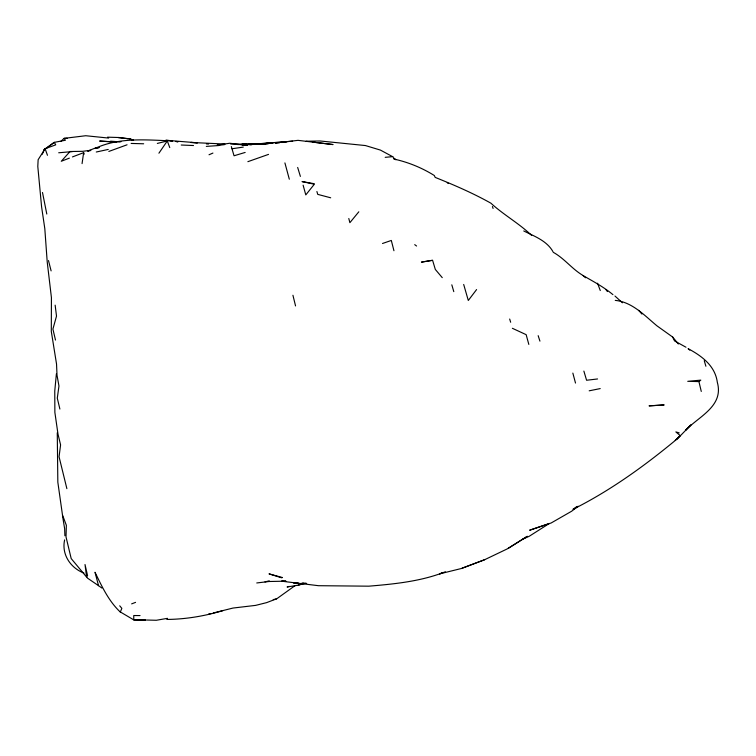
<?xml version="1.0" encoding="UTF-8"?>
<svg xmlns="http://www.w3.org/2000/svg" width="756" height="756" viewBox="0 0 756 756"><rect width="100%" height="100%" fill="white"/><g stroke="black" fill="none" stroke-linecap="round" stroke-linejoin="round"><path stroke-width="1.13" d="M64.629 539.878C61.368 554.422 70.525 568.002 83.954 573.076M82.064 163.617L83.632 152.665L72.463 156.917M56.398 373.785L54.763 390.956L54.867 412.379L58.004 434.19L60.584 444.878L59.062 456.775L66.878 488.659M42.279 154.224L44.358 149.461L54.281 142.355L65.413 140.247L64.024 138.386L60.877 141.4M158.911 153.203L167.293 140.956L169.769 147.6M476.582 289.567L468.295 300.472L463.693 284.464M358.816 211.803L349.877 222.68L348.8 218.503M576.648 506.7L573.001 509.327C609.846 490.89 643.536 466.66 675.259 440.474L680.22 435.607L675.855 431.922L679.2 432.886M676.979 439.264L690.899 424.91L685.607 430.23C698.969 416.376 723.993 406.114 717.331 382.338C715.167 365.772 701.681 355.878 688.083 348.648L689.793 350.141M675.259 440.474L680.22 435.607M698.922 381.591L700.793 380.136L687.752 381.317L698.922 381.591L701.275 391.438M578.142 506.227L571.602 511.254L551.162 522.982L529.625 530.221L549.395 523.445L529.228 536.269L522.783 539.151L507.011 549.017L484.605 559.733L462.162 568.153M295.284 585.475L276.762 598.771L266.632 602.626L255.651 605.376L233.009 608.051L213.249 612.993M508.495 548.213L527.357 536.297L522.783 539.151M445.341 571.772C421.234 581.364 394.585 584.029 368.834 586.174L318.484 585.702L281.497 581.184L285.796 581.033M209.015 154.772L212.918 153.071M442.818 572.5L439.586 573.889L461.557 568.465L484.605 559.733M247.864 161.68L268.541 154.385M69.354 158.136L61.274 161.264L70.034 151.512L82.574 151.323L90.493 150.331M131.638 603.874L135.56 602.371M108.826 151.446L127.065 144.793M382.508 243.489L391.315 240.455L393.942 250.727M289.293 586.382L287.063 587.006L298.261 585.153L303.647 583.358M269.259 580.835L264.978 581.903M245.161 152.438L234.048 155.774L231.336 146.56M222.925 610.621C204.744 616.055 185.844 619.268 166.83 619.438M298.261 585.153L305.811 583.263M157.333 143.432L167.293 140.956M99.112 147.6L94.802 148.535C119.146 137.072 146.399 139.945 172.349 140.937M273.228 599.602L276.441 598.913M96.267 152.013L108.231 149.452M589.189 390.814L600.226 388.584M98.894 147.505L94.443 148.365L87.687 151.115L90.786 150.52M167.501 618.342L156.322 620.27L146.456 620.024M432.319 260.291L421.423 262.115L432.602 260.347L435.314 269.429L442.26 277.65M208.817 613.9L211.056 613.56M232.045 148.762L243.29 147.099M256.756 582.961L268.985 581.506L285.692 581.166M385.191 157.333L392.969 156.615L393.885 159.043C408.212 162.19 421.886 167.756 434.331 175.524L435.172 177.386C454.233 185.059 472.906 193.12 490.871 203.166C503.685 214.94 519.164 223.407 531.666 235.466M597.552 378.964L586.58 380.249L583.868 371.083M58.694 152.778L72.387 151.587M270.705 143.12L259.195 143.706L292.6 141.211M279.635 142.667L275.373 143.026L298.015 140.342L333.046 144.557L312.322 142.062M281.771 142.487L286.033 142.128L273.389 142.591L261.141 143.98L268.115 143.914M206.303 146.399L218.682 145.549M224.494 144.594L217.615 145.01L229.767 143.253L247.477 145.379L240.748 144.368L251.502 144.538L230.637 144.018M242.553 144.188L260.82 143.82L255.273 144.037M241.882 144.358L246.484 144.122M237.526 144.538L251.502 144.538L242.307 144.292M217.237 144.802L224.778 144.49M242.336 144.349L245.794 144.216M242.856 144.49L246.314 144.368M248.771 144.018L260.121 143.64M241.873 144.708L245.823 144.576M306.123 141.221L320.157 140.985L365.431 145.558L380.419 150.085L392.326 156.501M67.18 138.31L64.024 138.386L85.74 135.73L108.666 138.074M242.392 144.689L245.889 144.689M116.178 142.09L99.622 141.06L115.942 142.043M140.04 615.573L133.746 615.535L133.774 619.901L145.549 620.024L133.774 619.901L119.949 611.727C108.467 600.727 101.824 586.325 95.01 572.254L98.535 585.673L101.871 588.036M133.415 140.238L130.287 138.877L118.305 137.516L128.265 138.792M115.649 141.977L112.417 141.92L115.715 142.015M131.138 143.442L143.668 143.782M224.815 144.027L190.881 142.459L197.496 142.808L170.062 140.597M107.513 137.176L119.25 137.526M120.979 141.731L110.357 141.363L119.968 141.741M297.883 583.074L293.564 582.914L298.27 583.093M302.211 583.245L304.375 583.32M301.795 583.235L306.69 583.415M181.242 145.02L193.498 145.53M206.426 143.933L208.571 144.037M166.055 140.049L172.595 140.985M175.864 141.457L178.038 141.769L175.761 141.438M314.109 183.68L302.031 181.572L314.335 184.237L305.793 194.906L303.118 185.173M615.261 300.387C632.347 302.079 644.462 315.479 656.936 325.817L672.67 337.053L678.368 343.989M330.693 197.798L317.737 194.368L316.906 191.514M133.557 140.134L129.37 138.934L132.461 140.181M612.918 294.632C603.657 286.93 593.422 281.544 583.103 275.59L585.569 277.764M512.379 328.293L526.157 334.662L528.822 344.415M523.757 230.967C534.35 236.241 546.673 240.682 552.882 251.483M685.994 347.231L674.541 340.909L672.67 337.053M98.535 585.673L87.412 578.066L86.656 576.1M582.753 275.307C571.886 268.881 564.345 258.372 553.184 252.268M414.713 244.642L416.565 246.021M447.231 182.678L448.327 183.528M614.959 296.021L622.415 302.797M394.273 158.259L395.87 159.781M638.65 310.319L641.891 314.052M119.722 605.811L121.858 608.363L120.308 612.039L120.223 611.576M606 289.699L607.408 291.551M597.552 283.216L600.273 290.531M83.632 152.665L84.199 154.158M47.467 155.292L45.114 148.715L55.727 144.85L54.281 142.355L43.924 150.104L45.114 148.715L38.14 159.705L37.8 166.462L41.599 206.889L44.812 228.681L47.212 261.907L51.427 297.675L51.304 331.459L56.539 364.052L57.012 375.203L58.959 386.023L57.295 398.157L59.885 409.053M492.421 206.53L493.092 208.448M538.168 335.664L539.935 341.136M509.676 319.032L510.659 322.245M297.666 167.445L300.387 176.403M704.252 360.735L705.896 366.254M284.908 162.909L289.312 179.21M451.814 284.823L453.789 291.636M572.85 373.095L575.505 383.056M48.488 260.565L51.115 270.894M292.931 295.256L295.549 305.925M55.49 340.068L52.911 329.087L56.511 316.112L55.141 305.159M87.583 575.732L85.012 564.524L86.59 577.074L71.196 558.58L66.018 536.911L66.358 525.307L62.464 514.912L57.834 482.186L57.267 432.801M46.796 214.042L42.497 192.496M64.893 535.768L64.638 528.624L62.474 515.601M282.385 577.518L281.572 577.792L268.994 573.851L282.385 577.518M273.389 142.591L262.134 144.188L250.557 144.528L263.022 144.009L273.389 142.591M663.976 404.942L649.224 405.859L663.976 404.942"/></g></svg>
